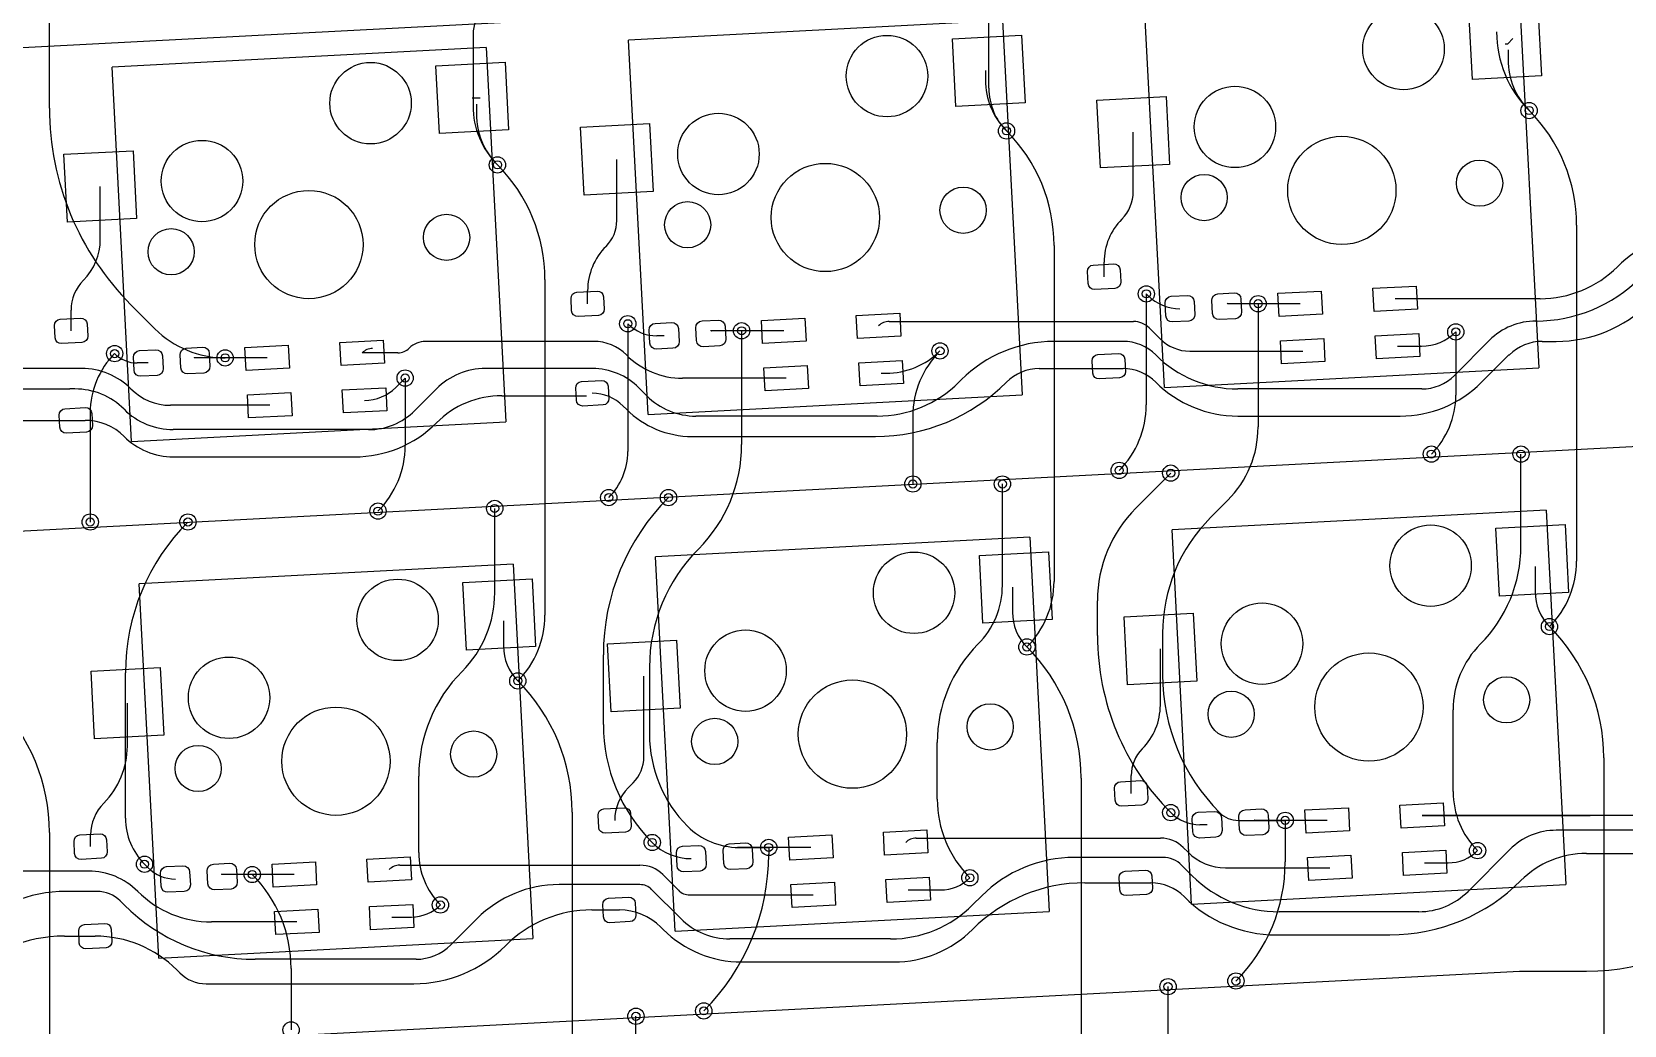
# Model space of a CAD drawing. Header units: millimetres. Extents: x -180 to 205, y -360 to 140.
# Drawn here: x 81.4 to 140, y 54.8 to 91.4 of the extents above; entities that cross this region are included whole.
import ezdxf

# ---------------------------------------------------------------- set-up
doc = ezdxf.new("R2010")
doc.units = ezdxf.units.MM
for name, color, linetype, lineweight, true_color in [('livello 1', 216, 'Continuous', 25, 0x800080), ('livello 2', 1, 'Continuous', 25, 0xff0000), ('livello 4', 136, 'Continuous', 25, 0x008080)]:
    doc.layers.add(name, color=color, linetype=linetype, lineweight=lineweight, true_color=true_color)

msp = doc.modelspace()

# ---------------------------------------------------------------- linework, layer by layer
at = {"layer": 'livello 1', "color": 163, "true_color": 0x4d7fc4, "flags": 128}
for points in [[(7.036, 86.95), (140.636, 93.952)], [(134.41, 89.647), (134.279, 92.143), (136.825, 92.277), (136.956, 89.78), (134.41, 89.647)], [(115.386, 88.65), (115.255, 91.146), (117.802, 91.28), (117.932, 88.783), (115.386, 88.65)], [(135.618, 90.962), (135.712, 90.962)], [(135.712, 90.962), (135.9, 91.15)], [(135.724, 90.73), (135.724, 90.374)], [(96.362, 87.653), (96.231, 90.149), (98.778, 90.283), (98.908, 87.786), (96.362, 87.653)], [(116.474, 89.98), (116.474, 89.624)], [(97.57, 88.968), (97.863, 88.968)], [(97.724, 88.73), (97.724, 88.374)], [(120.712, 86.385), (120.581, 88.882), (123.127, 89.015), (123.258, 86.519), (120.712, 86.385)], [(101.688, 85.388), (101.557, 87.885), (104.103, 88.018), (104.234, 85.522), (101.688, 85.388)], [(121.919, 85.513), (121.919, 87.7)], [(82.664, 84.391), (82.533, 86.888), (85.08, 87.021), (85.21, 84.525), (82.664, 84.391)], [(102.896, 84.455), (102.896, 86.703)], [(83.872, 83.751), (83.872, 85.706)], [(121.196, 82.852), (121.282, 82.839), (121.358, 82.794), (121.41, 82.724), (121.432, 82.639), (121.456, 82.189), (121.443, 82.103), (121.398, 82.027), (121.328, 81.975), (121.243, 81.953), (120.494, 81.914), (120.407, 81.926), (120.331, 81.971), (120.279, 82.042), (120.257, 82.127), (120.234, 82.576), (120.246, 82.663), (120.291, 82.738), (120.362, 82.791), (120.447, 82.812), (121.196, 82.852)], [(120.845, 82.383), (120.845, 82.918)], [(102.172, 81.855), (102.259, 81.842), (102.334, 81.797), (102.387, 81.727), (102.408, 81.642), (102.432, 81.192), (102.419, 81.106), (102.374, 81.03), (102.304, 80.978), (102.219, 80.956), (101.47, 80.917), (101.383, 80.929), (101.307, 80.974), (101.255, 81.045), (101.233, 81.13), (101.21, 81.579), (101.222, 81.666), (101.267, 81.741), (101.338, 81.794), (101.423, 81.815), (102.172, 81.855)], [(101.821, 81.386), (101.821, 81.86)], [(122.455, 81.695), (122.4, 81.75)], [(124.188, 80.996), (124.175, 80.904), (124.127, 80.824), (124.053, 80.769), (123.963, 80.746), (123.364, 80.715), (123.272, 80.728), (123.193, 80.775), (123.137, 80.85), (123.114, 80.94), (123.09, 81.414), (123.103, 81.506), (123.15, 81.585), (123.224, 81.641), (123.314, 81.663), (123.913, 81.695), (124.005, 81.682), (124.085, 81.634), (124.14, 81.56), (124.163, 81.47), (124.188, 80.996)], [(125.911, 81.086), (125.897, 80.994), (125.85, 80.915), (125.776, 80.859), (125.686, 80.836), (125.087, 80.805), (124.995, 80.818), (124.915, 80.866), (124.86, 80.94), (124.837, 81.03), (124.812, 81.504), (124.825, 81.596), (124.873, 81.675), (124.947, 81.731), (125.037, 81.754), (125.636, 81.785), (125.728, 81.772), (125.807, 81.724), (125.863, 81.65), (125.886, 81.56), (125.911, 81.086)], [(128.845, 81.855), (128.889, 81.006), (127.292, 80.922), (127.247, 81.771), (128.845, 81.855)], [(132.34, 82.038), (132.385, 81.189), (130.787, 81.105), (130.742, 81.954), (132.34, 82.038)], [(136.905, 81.572), (131.563, 81.572)], [(82.796, 80.389), (82.796, 81.155)], [(113.316, 81.041), (113.361, 80.192), (111.763, 80.108), (111.718, 80.957), (113.316, 81.041)], [(128.068, 81.388), (125.406, 81.388)], [(83.147, 80.858), (83.234, 80.845), (83.31, 80.8), (83.362, 80.73), (83.384, 80.645), (83.407, 80.195), (83.395, 80.109), (83.35, 80.033), (83.279, 79.981), (83.194, 79.959), (82.445, 79.92), (82.359, 79.932), (82.283, 79.977), (82.231, 80.048), (82.209, 80.133), (82.185, 80.582), (82.198, 80.669), (82.243, 80.744), (82.313, 80.797), (82.398, 80.818), (83.147, 80.858)], [(105.188, 79.996), (105.175, 79.904), (105.127, 79.824), (105.053, 79.769), (104.963, 79.746), (104.364, 79.715), (104.272, 79.728), (104.193, 79.775), (104.137, 79.85), (104.114, 79.94), (104.09, 80.414), (104.103, 80.506), (104.15, 80.585), (104.224, 80.641), (104.314, 80.663), (104.913, 80.695), (105.005, 80.682), (105.085, 80.634), (105.14, 80.56), (105.163, 80.47), (105.188, 79.996)], [(106.911, 80.086), (106.897, 79.994), (106.85, 79.915), (106.776, 79.859), (106.686, 79.836), (106.087, 79.805), (105.995, 79.818), (105.915, 79.866), (105.86, 79.94), (105.837, 80.03), (105.812, 80.504), (105.825, 80.596), (105.873, 80.675), (105.947, 80.731), (106.037, 80.754), (106.636, 80.785), (106.728, 80.772), (106.807, 80.724), (106.863, 80.65), (106.886, 80.56), (106.911, 80.086)], [(109.044, 80.391), (106.382, 80.391)], [(109.821, 80.858), (109.866, 80.009), (108.268, 79.925), (108.223, 80.774), (109.821, 80.858)], [(112.927, 80.735), (121.933, 80.735)], [(122.5, 80.5), (122.906, 80.094)], [(87.911, 79.086), (87.897, 78.994), (87.85, 78.915), (87.776, 78.859), (87.686, 78.836), (87.087, 78.805), (86.995, 78.818), (86.915, 78.866), (86.86, 78.94), (86.837, 79.03), (86.812, 79.504), (86.825, 79.596), (86.873, 79.675), (86.947, 79.731), (87.037, 79.754), (87.636, 79.785), (87.728, 79.772), (87.807, 79.724), (87.863, 79.65), (87.886, 79.56), (87.911, 79.086)], [(90.797, 79.861), (90.841, 79.012), (89.243, 78.928), (89.199, 79.777), (90.797, 79.861)], [(94.292, 80.044), (94.336, 79.195), (92.739, 79.111), (92.694, 79.96), (94.292, 80.044)], [(102.043, 80), (95.854, 80)], [(104.639, 80.205), (104.375, 80.205)], [(121.543, 80), (119, 80)], [(128.937, 80.107), (128.981, 79.258), (127.383, 79.175), (127.339, 80.023), (128.937, 80.107)], [(132.432, 80.29), (132.476, 79.441), (130.878, 79.358), (130.834, 80.207), (132.432, 80.29)], [(131.655, 79.824), (132.53, 79.824)], [(135.043, 80.043), (133.75, 78.75)], [(136.984, 80), (137.5, 80)], [(86.188, 78.996), (86.175, 78.904), (86.127, 78.824), (86.053, 78.769), (85.963, 78.746), (85.364, 78.715), (85.272, 78.728), (85.193, 78.775), (85.137, 78.85), (85.114, 78.94), (85.09, 79.414), (85.103, 79.506), (85.15, 79.585), (85.224, 79.641), (85.314, 79.663), (85.913, 79.695), (86.005, 79.682), (86.085, 79.634), (86.14, 79.56), (86.163, 79.47), (86.188, 78.996)], [(85.639, 79.205), (85.233, 79.205)], [(90.02, 79.394), (87.357, 79.394)], [(94.834, 79.578), (93.515, 79.578)], [(113.408, 79.293), (113.452, 78.444), (111.854, 78.361), (111.81, 79.21), (113.408, 79.293)], [(121.368, 79.556), (121.455, 79.544), (121.531, 79.499), (121.583, 79.428), (121.605, 79.343), (121.628, 78.894), (121.616, 78.807), (121.571, 78.732), (121.5, 78.679), (121.415, 78.657), (120.666, 78.618), (120.58, 78.631), (120.504, 78.676), (120.452, 78.746), (120.43, 78.831), (120.406, 79.281), (120.419, 79.367), (120.464, 79.443), (120.534, 79.495), (120.619, 79.517), (121.368, 79.556)], [(124, 79.641), (128.16, 79.641)], [(134.737, 78.487), (135.75, 79.5)], [(135.75, 79.5), (135.777, 79.5)], [(83.189, 79), (76.875, 79)], [(94.756, 78.306), (95.1, 78.65)], [(102, 79), (98.061, 79)], [(109.136, 78.644), (105.317, 78.644)], [(109.913, 79.11), (109.957, 78.261), (108.359, 78.178), (108.315, 79.026), (109.913, 79.11)], [(112.631, 78.827), (112.813, 78.827)], [(118.457, 79), (121.543, 79)], [(82.741, 78.241), (80.5, 78.241)], [(82.75, 78.25), (82.741, 78.241)], [(82.939, 78.25), (82.75, 78.25)], [(90.888, 78.113), (90.933, 77.264), (89.335, 77.181), (89.29, 78.029), (90.888, 78.113)], [(94.383, 78.296), (94.428, 77.447), (92.83, 77.364), (92.786, 78.213), (94.383, 78.296)], [(96.25, 78.25), (95.457, 77.457)], [(102.344, 78.559), (102.431, 78.547), (102.507, 78.502), (102.559, 78.431), (102.581, 78.346), (102.604, 77.897), (102.592, 77.81), (102.547, 77.735), (102.477, 77.682), (102.392, 77.66), (101.643, 77.621), (101.556, 77.634), (101.48, 77.679), (101.428, 77.749), (101.406, 77.834), (101.383, 78.284), (101.395, 78.37), (101.44, 78.446), (101.51, 78.498), (101.595, 78.52), (102.344, 78.559)], [(104, 78), (103.707, 78.293)], [(115.586, 78.586), (115.5, 78.5)], [(126, 78.25), (125.768, 78.25)], [(129, 78.25), (126, 78.25)], [(132.543, 78.25), (129, 78.25)], [(83.32, 77.562), (83.407, 77.55), (83.482, 77.505), (83.535, 77.434), (83.556, 77.349), (83.58, 76.9), (83.567, 76.813), (83.523, 76.738), (83.452, 76.685), (83.367, 76.663), (82.618, 76.624), (82.531, 76.637), (82.456, 76.682), (82.403, 76.752), (82.382, 76.837), (82.358, 77.287), (82.371, 77.373), (82.416, 77.449), (82.486, 77.501), (82.571, 77.523), (83.32, 77.562)], [(90.112, 77.647), (86.456, 77.647)], [(98.664, 78), (101.775, 78)], [(103.131, 77.619), (103.25, 77.5)], [(79.889, 77.093), (82.969, 77.093)], [(82.969, 77.093), (83.318, 77.093)], [(109, 77.25), (105.811, 77.25)], [(109, 77.25), (108.25, 77.25)], [(112.482, 77.25), (109, 77.25)], [(125.768, 77.25), (131.75, 77.25)], [(93.75, 76.75), (86.561, 76.75)], [(105.664, 76.5), (112.422, 76.5)], [(60.7, 71.958), (141, 76.167)], [(86.561, 75.75), (93.232, 75.75)], [(135.407, 70.623), (135.276, 73.119), (137.822, 73.253), (137.953, 70.756), (135.407, 70.623)], [(116.383, 69.626), (116.252, 72.122), (118.799, 72.256), (118.929, 69.759), (116.383, 69.626)], [(136.721, 71.706), (136.721, 70.778)], [(97.359, 68.629), (97.228, 71.125), (99.775, 71.259), (99.905, 68.762), (97.359, 68.629)], [(117.471, 70.956), (117.471, 70.028)], [(121.709, 67.361), (121.578, 69.858), (124.124, 69.991), (124.255, 67.495), (121.709, 67.361)], [(98.721, 69.706), (98.721, 68.778)], [(102.685, 66.364), (102.554, 68.861), (105.1, 68.994), (105.231, 66.498), (102.685, 66.364)], [(122.916, 66.609), (122.916, 68.676)], [(83.661, 65.367), (83.53, 67.864), (86.077, 67.997), (86.207, 65.501), (83.661, 65.367)], [(103.893, 64.698), (103.893, 67.679)], [(84.869, 65.097), (84.869, 66.682)], [(121.842, 63.359), (121.842, 64.014)], [(103.317, 63.567), (103.5, 63.75)], [(122.193, 63.828), (122.279, 63.815), (122.355, 63.77), (122.407, 63.7), (122.429, 63.615), (122.453, 63.166), (122.44, 63.079), (122.395, 63.003), (122.325, 62.951), (122.24, 62.929), (121.491, 62.89), (121.404, 62.902), (121.328, 62.947), (121.276, 63.018), (121.254, 63.103), (121.231, 63.552), (121.243, 63.639), (121.288, 63.714), (121.359, 63.767), (121.444, 63.789), (122.193, 63.828)], [(103.169, 62.831), (103.256, 62.818), (103.331, 62.773), (103.384, 62.703), (103.405, 62.618), (103.429, 62.169), (103.416, 62.082), (103.371, 62.006), (103.301, 61.954), (103.216, 61.932), (102.467, 61.893), (102.38, 61.905), (102.304, 61.95), (102.252, 62.021), (102.23, 62.106), (102.207, 62.555), (102.219, 62.642), (102.264, 62.717), (102.335, 62.77), (102.42, 62.792), (103.169, 62.831)], [(126.911, 62.086), (126.897, 61.994), (126.85, 61.915), (126.776, 61.859), (126.686, 61.836), (126.087, 61.805), (125.995, 61.818), (125.915, 61.866), (125.86, 61.94), (125.837, 62.03), (125.812, 62.504), (125.825, 62.596), (125.873, 62.675), (125.947, 62.731), (126.037, 62.754), (126.636, 62.785), (126.728, 62.772), (126.807, 62.724), (126.863, 62.65), (126.886, 62.56), (126.911, 62.086)], [(129.842, 62.831), (129.886, 61.982), (128.289, 61.898), (128.244, 62.747), (129.842, 62.831)], [(133.337, 63.014), (133.382, 62.165), (131.784, 62.081), (131.739, 62.93), (133.337, 63.014)], [(125.188, 61.996), (125.175, 61.904), (125.127, 61.824), (125.053, 61.769), (124.963, 61.746), (124.364, 61.715), (124.272, 61.728), (124.193, 61.775), (124.137, 61.85), (124.114, 61.94), (124.09, 62.414), (124.103, 62.506), (124.15, 62.585), (124.224, 62.641), (124.314, 62.663), (124.913, 62.695), (125.005, 62.682), (125.085, 62.634), (125.14, 62.56), (125.163, 62.47), (125.188, 61.996)], [(124.639, 62.205), (124.375, 62.205)], [(129.065, 62.365), (126.403, 62.365)], [(132.56, 62.548), (138.602, 62.548)], [(140.787, 62.548), (132.56, 62.548)], [(138.602, 62.548), (138.744, 62.548)], [(83.865, 61.867), (83.952, 61.854), (84.027, 61.809), (84.079, 61.739), (84.101, 61.654), (84.125, 61.204), (84.112, 61.118), (84.067, 61.042), (83.997, 60.99), (83.912, 60.968), (83.163, 60.929), (83.076, 60.941), (83, 60.986), (82.948, 61.057), (82.926, 61.142), (82.903, 61.591), (82.915, 61.678), (82.96, 61.753), (83.031, 61.806), (83.116, 61.827), (83.865, 61.867)], [(83.514, 61.398), (83.514, 61.826)], [(110.818, 61.834), (110.863, 60.985), (109.265, 60.901), (109.22, 61.75), (110.818, 61.834)], [(114.313, 62.017), (114.358, 61.168), (112.76, 61.084), (112.715, 61.933), (114.313, 62.017)], [(113.924, 61.711), (122.922, 61.711)], [(141.068, 62), (137.5, 62)], [(95.289, 61.02), (95.333, 60.171), (93.736, 60.087), (93.691, 60.936), (95.289, 61.02)], [(106.188, 60.746), (106.175, 60.654), (106.127, 60.574), (106.053, 60.519), (105.963, 60.496), (105.364, 60.465), (105.272, 60.478), (105.193, 60.525), (105.137, 60.6), (105.114, 60.69), (105.09, 61.164), (105.103, 61.256), (105.15, 61.335), (105.224, 61.391), (105.314, 61.413), (105.913, 61.445), (106.005, 61.432), (106.085, 61.384), (106.14, 61.31), (106.163, 61.22), (106.188, 60.746)], [(107.911, 60.836), (107.897, 60.744), (107.85, 60.665), (107.776, 60.609), (107.686, 60.586), (107.087, 60.555), (106.995, 60.568), (106.915, 60.616), (106.86, 60.69), (106.837, 60.78), (106.812, 61.254), (106.825, 61.346), (106.873, 61.425), (106.947, 61.481), (107.037, 61.504), (107.636, 61.535), (107.728, 61.522), (107.807, 61.474), (107.863, 61.4), (107.886, 61.31), (107.911, 60.836)], [(110.041, 61.368), (107.379, 61.368)], [(123.004, 61), (119.75, 61)], [(123.763, 61.363), (123.938, 61.188)], [(129.934, 61.083), (129.978, 60.234), (128.38, 60.151), (128.336, 60.999), (129.934, 61.083)], [(133.429, 61.266), (133.473, 60.418), (131.875, 60.334), (131.831, 61.183), (133.429, 61.266)], [(135.793, 61.293), (134.25, 59.75)], [(138.614, 61.15), (140.62, 61.15)], [(83.439, 60.5), (80.854, 60.5)], [(85.625, 60.625), (85.5, 60.75)], [(87.188, 59.996), (87.175, 59.904), (87.127, 59.824), (87.053, 59.769), (86.963, 59.746), (86.364, 59.715), (86.272, 59.728), (86.193, 59.775), (86.137, 59.85), (86.114, 59.94), (86.09, 60.414), (86.103, 60.506), (86.15, 60.585), (86.224, 60.641), (86.314, 60.663), (86.913, 60.695), (87.005, 60.682), (87.085, 60.634), (87.14, 60.56), (87.163, 60.47), (87.188, 59.996)], [(88.911, 60.086), (88.897, 59.994), (88.85, 59.915), (88.776, 59.859), (88.686, 59.836), (88.087, 59.805), (87.995, 59.818), (87.915, 59.866), (87.86, 59.94), (87.837, 60.03), (87.812, 60.504), (87.825, 60.596), (87.873, 60.675), (87.947, 60.731), (88.037, 60.754), (88.636, 60.785), (88.728, 60.772), (88.807, 60.724), (88.863, 60.65), (88.886, 60.56), (88.911, 60.086)], [(91.794, 60.837), (91.838, 59.988), (90.24, 59.904), (90.196, 60.753), (91.794, 60.837)], [(94.9, 60.714), (103.75, 60.714)], [(105.639, 60.955), (105.637, 60.955)], [(122.365, 60.532), (122.452, 60.52), (122.528, 60.475), (122.58, 60.405), (122.602, 60.319), (122.625, 59.87), (122.613, 59.783), (122.568, 59.708), (122.497, 59.655), (122.412, 59.634), (121.663, 59.594), (121.577, 59.607), (121.501, 59.652), (121.449, 59.722), (121.427, 59.807), (121.403, 60.257), (121.416, 60.344), (121.461, 60.419), (121.531, 60.471), (121.616, 60.493), (122.365, 60.532)], [(124.089, 60.327), (123.708, 60.708)], [(125.316, 60.617), (129.157, 60.617)], [(132.652, 60.8), (133.514, 60.8)], [(91.017, 60.371), (88.354, 60.371)], [(103.75, 60), (100.768, 60)], [(105.25, 58.75), (104.177, 59.823)], [(104.591, 60.366), (105.166, 59.79)], [(110.91, 60.086), (110.954, 59.237), (109.356, 59.154), (109.312, 60.002), (110.91, 60.086)], [(114.405, 60.269), (114.449, 59.421), (112.851, 59.337), (112.807, 60.186), (114.405, 60.269)], [(120.137, 60.063), (122.014, 60.063)], [(122.014, 60.063), (122.561, 60.063)], [(83.75, 59.75), (82.603, 59.75)], [(84.75, 59.25), (84.604, 59.396)], [(95.38, 59.272), (95.425, 58.424), (93.827, 58.34), (93.783, 59.189), (95.38, 59.272)], [(103.341, 59.535), (103.428, 59.523), (103.504, 59.478), (103.556, 59.408), (103.578, 59.322), (103.601, 58.873), (103.589, 58.786), (103.544, 58.711), (103.474, 58.658), (103.389, 58.637), (102.64, 58.597), (102.553, 58.61), (102.477, 58.655), (102.425, 58.725), (102.403, 58.81), (102.38, 59.26), (102.392, 59.347), (102.437, 59.422), (102.507, 59.474), (102.592, 59.496), (103.341, 59.535)], [(105.578, 59.62), (110.133, 59.62)], [(113.628, 59.803), (114.821, 59.803)], [(116.336, 59.586), (116, 59.25)], [(91.885, 59.089), (91.93, 58.24), (90.332, 58.157), (90.287, 59.005), (91.885, 59.089)], [(94.604, 58.806), (95.328, 58.806)], [(97.75, 58.75), (96.78, 57.78)], [(97.866, 58.866), (97.75, 58.75)], [(101.978, 59.066), (102.99, 59.066)], [(132.439, 59), (127.294, 59)], [(82.548, 58.102), (83.686, 58.102)], [(84.037, 58.571), (84.124, 58.559), (84.2, 58.514), (84.252, 58.443), (84.274, 58.358), (84.297, 57.909), (84.285, 57.822), (84.24, 57.747), (84.17, 57.694), (84.084, 57.672), (83.335, 57.633), (83.249, 57.646), (83.173, 57.691), (83.121, 57.761), (83.099, 57.846), (83.075, 58.296), (83.088, 58.382), (83.133, 58.458), (83.203, 58.51), (83.288, 58.532), (84.037, 58.571)], [(91.109, 58.623), (87.971, 58.623)], [(104.515, 58.435), (104.6, 58.35)], [(127.18, 58.15), (131.372, 58.15)], [(112.982, 58), (107.061, 58)], [(95.5, 57.25), (89.578, 57.25)], [(107.497, 57.15), (113.103, 57.15)], [(9, 50.15), (136.143, 56.813)], [(86.693, 56.857), (86.8, 56.75)], [(87.766, 56.35), (95.42, 56.35)], [(136.143, 56.813), (138.617, 56.813)]]:
    msp.add_lwpolyline(points, dxfattribs=at)
for points in [[(135.724, 90.374, 0.198913), (136.5, 88.5)], [(116.474, 89.624, 0.198913), (117.25, 87.75)], [(97.724, 88.374, 0.198913), (98.5, 86.5)], [(121.5, 84.5, 0.198915), (121.919, 85.513)], [(121.5, 84.5, 0.198913), (120.845, 82.918)], [(102.5, 83.5, 0.198907), (102.896, 84.455)], [(142.768, 84, 0.198913), (139.75, 82.75)], [(83.25, 82.25, 0.19891), (83.872, 83.751)], [(102.5, 83.5, 0.198913), (101.821, 81.86)], [(136.905, 81.572, 0.198911), (139.75, 82.75)], [(83.25, 82.25, 0.198912), (82.796, 81.155)], [(136.75, 80.75, 0.198912), (140.591, 82.341)], [(122.455, 81.695, 0.198927), (123.639, 81.205)], [(125.381, 81.413, 0.414214), (125.406, 81.388)], [(137.5, 80, 0.198913), (140.914, 81.414)], [(103.3, 80.65, 0.198916), (104.375, 80.205)], [(106.357, 80.416, 0.414214), (106.382, 80.391)], [(112.927, 80.735, 0.198948), (112.54, 80.575)], [(122.5, 80.5, 0.198916), (121.933, 80.735)], [(136.75, 80.75, 0.198913), (135.043, 80.043)], [(95.854, 80, 0.19894), (95.25, 79.75)], [(103.25, 79.5, 0.198912), (102.043, 80)], [(119, 80, 0.198913), (115.586, 78.586)], [(122.75, 79.5, 0.198912), (121.543, 80)], [(122.906, 80.094, 0.198902), (124, 79.641)], [(132.53, 79.824, 0.19891), (133.8, 80.35)], [(136.984, 80, 0.198912), (135.777, 79.5)], [(84.4, 79.55, 0.198914), (85.233, 79.205)], [(87.332, 79.419, 0.414214), (87.357, 79.394)], [(93.903, 79.738, 0.198948), (93.516, 79.578)], [(94.834, 79.578, 0.198912), (95.25, 79.75)], [(103.25, 79.5, 0.198914), (105.317, 78.644)], [(112.813, 78.827, 0.198911), (114.8, 79.65)], [(122.75, 79.5, 0.198913), (125.768, 78.25)], [(85, 78.25, 0.198913), (83.189, 79)], [(98.061, 79, 0.198913), (96.25, 78.25)], [(103.707, 78.293, 0.198913), (102, 79)], [(118.457, 79, 0.198912), (117.25, 78.5)], [(122.75, 78.5, 0.198912), (121.543, 79)], [(132.543, 78.25, 0.198912), (133.75, 78.75)], [(84.75, 77.5, 0.198913), (82.939, 78.25)], [(85, 78.25, 0.198911), (86.456, 77.647)], [(93.607, 77.83, 0.198912), (94.756, 78.306)], [(103.131, 77.619, 0.198907), (101.993, 78.09)], [(112.422, 76.5, 0.198912), (117.25, 78.5)], [(112.482, 77.25, 0.198913), (115.5, 78.5)], [(122.75, 78.5, 0.198913), (125.768, 77.25)], [(131.75, 77.25, 0.198908), (134.737, 78.487)], [(84.75, 77.5, 0.198913), (86.561, 76.75)], [(93.75, 76.75, 0.198913), (95.457, 77.457)], [(98.664, 78, 0.198912), (96.25, 77)], [(103.25, 77.5, 0.198912), (105.664, 76.5)], [(104, 78, 0.198913), (105.811, 77.25)], [(84.75, 76.5, 0.198911), (83.318, 77.093)], [(93.232, 75.75, 0.198913), (96.25, 77)], [(84.75, 76.5, 0.198913), (86.561, 75.75)], [(136.721, 70.778, 0.198914), (137.25, 69.5)], [(117.471, 70.028, 0.198914), (118, 68.75)], [(98.721, 68.778, 0.198914), (99.25, 67.5)], [(122.25, 65, 0.198914), (122.916, 66.609)], [(84, 63, 0.19891), (84.869, 65.097)], [(103.5, 63.75, 0.198908), (103.893, 64.698)], [(122.25, 65, 0.198913), (121.842, 64.014)], [(103.317, 63.567, 0.198911), (102.818, 62.362)], [(84, 63, 0.19891), (83.514, 61.826)], [(123.3, 62.65, 0.198916), (124.375, 62.205)], [(126.378, 62.39, 0.414214), (126.403, 62.365)], [(113.924, 61.711, 0.198929), (113.537, 61.551)], [(123.763, 61.363, 0.198919), (122.922, 61.711)], [(137.5, 62, 0.198913), (135.793, 61.293)], [(104.2, 61.55, 0.198915), (105.637, 60.955)], [(107.354, 61.393, 0.414214), (107.379, 61.368)], [(119.75, 61, 0.198913), (116.336, 59.586)], [(123.708, 60.708, 0.198913), (123.004, 61)], [(123.938, 61.188, 0.198913), (125.316, 60.617)], [(133.514, 60.8, 0.198915), (134.6, 61.25)], [(138.614, 61.15, 0.198912), (136.2, 60.15)], [(85.25, 59.75, 0.198913), (83.439, 60.5)], [(85.626, 60.625, 0.198911), (86.639, 60.205)], [(94.9, 60.714, 0.198929), (94.513, 60.554)], [(104.591, 60.366, 0.198919), (103.75, 60.714)], [(88.33, 60.396, 0.415393), (88.354, 60.371)], [(100.768, 60, 0.198913), (97.75, 58.75)], [(104.177, 59.823, 0.19891), (103.75, 60)], [(114.821, 59.803, 0.198909), (115.9, 60.25)], [(120.137, 60.063, 0.198912), (116, 58.35)], [(123.8, 59.55, 0.198911), (122.561, 60.063)], [(124.089, 60.327, 0.198912), (127.294, 59)], [(131.372, 58.15, 0.198912), (136.2, 60.15)], [(82.603, 59.75, 0.198912), (79.013, 58.263)], [(84.604, 59.396, 0.198928), (83.75, 59.75)], [(84.75, 59.25, 0.198912), (89.578, 57.25)], [(85.25, 59.75, 0.198911), (87.971, 58.623)], [(95.328, 58.806, 0.19891), (96.4, 59.25)], [(105.166, 59.79, 0.198926), (105.578, 59.62)], [(112.982, 58, 0.198913), (116, 59.25)], [(123.8, 59.55, 0.198912), (127.18, 58.15)], [(132.439, 59, 0.198913), (134.25, 59.75)], [(138.617, 56.813, 0.198913), (144.5, 59.25)], [(101.978, 59.066, 0.198913), (98.8, 57.75)], [(104.515, 58.435, 0.198912), (102.99, 59.066)], [(105.25, 58.75, 0.198913), (107.061, 58)], [(82.548, 58.102, 0.198912), (78.8, 56.55)], [(86.693, 56.857, 0.198906), (83.686, 58.102)], [(104.6, 58.35, 0.198913), (107.497, 57.15)], [(113.103, 57.15, 0.198913), (116, 58.35)], [(95.42, 56.35, 0.198912), (98.8, 57.75)], [(95.5, 57.25, 0.198902), (96.78, 57.78)], [(86.8, 56.75, 0.198913), (87.766, 56.35)]]:
    msp.add_lwpolyline(points, format="xyb", dxfattribs=at)
at = {"layer": 'livello 1', "color": 7}
for centre, radius in [((131.873, 90.765), 1.5), ((112.849, 89.768), 1.5), ((93.825, 88.771), 1.5), ((125.664, 87.897), 1.5), ((136.5, 88.5), 0.15), ((106.64, 86.9), 1.5), ((87.617, 85.903), 1.5), ((117.25, 87.75), 0.15), ((129.602, 85.559), 1.994), ((98.5, 86.5), 0.15), ((110.578, 84.562), 1.994), ((134.675, 85.825), 0.851), ((115.651, 84.828), 0.851), ((124.529, 85.294), 0.851), ((91.554, 83.565), 1.994), ((105.505, 84.297), 0.851), ((96.627, 83.831), 0.851), ((86.481, 83.3), 0.851), ((122.4, 81.75), 0.15), ((126.518, 81.388), 0.15), ((103.3, 80.65), 0.15), ((107.494, 80.391), 0.15), ((133.8, 80.35), 0.15), ((114.8, 79.65), 0.15), ((84.4, 79.55), 0.15), ((88.47, 79.394), 0.15), ((95.1, 78.65), 0.15), ((132.9, 75.85), 0.15), ((136.2, 75.85), 0.15), ((121.4, 75.25), 0.15), ((123.3, 75.15), 0.15), ((113.8, 74.75), 0.15), ((117.1, 74.75), 0.15), ((94.1, 73.75), 0.15), ((98.4, 73.85), 0.15), ((102.6, 74.25), 0.15), ((104.8, 74.25), 0.15), ((83.5, 73.35), 0.15), ((87.1, 73.35), 0.15), ((132.87, 71.741), 1.5), ((113.846, 70.744), 1.5), ((94.822, 69.747), 1.5), ((126.661, 68.873), 1.5), ((107.637, 67.876), 1.5), ((137.25, 69.5), 0.15), ((118, 68.75), 0.15), ((88.614, 66.879), 1.5), ((130.599, 66.536), 1.994), ((99.25, 67.5), 0.15), ((111.575, 65.539), 1.994), ((135.672, 66.801), 0.851), ((125.526, 66.27), 0.851), ((92.551, 64.542), 1.994), ((116.648, 65.804), 0.851), ((106.502, 65.273), 0.851), ((87.478, 64.276), 0.851), ((97.624, 64.807), 0.851), ((123.3, 62.65), 0.15), ((127.515, 62.365), 0.15), ((104.2, 61.55), 0.15), ((108.491, 61.368), 0.15), ((134.6, 61.25), 0.15), ((85.5, 60.75), 0.15), ((89.467, 60.371), 0.15), ((115.9, 60.25), 0.15), ((96.4, 59.25), 0.15), ((123.2, 56.242), 0.15), ((125.7, 56.45), 0.15), ((103.6, 55.15), 0.15), ((106.1, 55.35), 0.15)]:
    msp.add_circle(centre, radius, dxfattribs=at)
at = {"layer": 'livello 1', "color": 7, "true_color": 0xececec}
for centre in [(136.5, 88.5), (117.25, 87.75), (98.5, 86.5), (122.4, 81.75), (126.518, 81.388), (103.3, 80.65), (107.494, 80.391), (133.8, 80.35), (84.4, 79.55), (114.8, 79.65), (88.47, 79.394), (95.1, 78.65), (132.9, 75.85), (136.2, 75.85), (121.4, 75.25), (123.3, 75.15), (102.6, 74.25), (104.8, 74.25), (113.8, 74.75), (117.1, 74.75), (94.1, 73.75), (98.4, 73.85), (83.5, 73.35), (87.1, 73.35), (137.25, 69.5), (118, 68.75), (99.25, 67.5), (123.3, 62.65), (127.515, 62.365), (104.2, 61.55), (108.491, 61.368), (85.5, 60.75), (134.6, 61.25), (89.467, 60.371), (115.9, 60.25), (96.4, 59.25), (123.2, 56.242), (125.7, 56.45), (103.6, 55.15), (106.1, 55.35), (90.9, 54.65)]:
    msp.add_circle(centre, 0.3, dxfattribs=at)
at = {"layer": 'livello 2', "color": 22, "true_color": 0xc83434, "flags": 128}
for points in [[(99.5, 93.15, 0.414214), (97.6, 91.25)], [(135.3, 91.397, 0.198913), (136.5, 88.5)], [(116.6, 89.319, 0.198912), (117.25, 87.75)], [(82, 88.593, 0.198912), (85, 81.35)], [(97.6, 88.673, 0.198912), (98.5, 86.5)], [(138.25, 84.275, 0.198913), (136.5, 88.5)], [(119, 83.525, 0.198913), (117.25, 87.75)], [(100.25, 82.275, 0.198913), (98.5, 86.5)], [(85.885, 80.465, 0.198916), (88.47, 79.394)], [(84.4, 79.55, 0.198912), (83.5, 77.377)], [(114.8, 79.65, 0.198912), (113.8, 77.236)], [(132.9, 75.85, 0.198912), (133.8, 78.023)], [(121.4, 75.25, 0.198912), (122.4, 77.664)], [(125.4, 74.15, 0.198913), (126.518, 76.85)], [(94.1, 73.75, 0.198912), (95.1, 76.164)], [(102.6, 74.25, 0.198911), (103.3, 75.94)], [(105.9, 72.35, 0.198913), (107.494, 76.199)], [(104.8, 74.25, 0.198912), (102.4, 68.456)], [(87.1, 73.35, 0.198912), (84.8, 67.797)], [(122.014, 73.864, 0.198913), (120.6, 70.45)], [(124.768, 73.518, 0.198916), (123, 69.25)], [(105.9, 72.35, 0.198912), (104.1, 68.004)], [(134.7, 68.85, 0.198912), (136.2, 72.471)], [(137.25, 69.5, 0.198912), (138.25, 71.914)], [(116.2, 68.85, 0.198912), (117.1, 71.023)], [(118, 68.75, 0.198912), (119, 71.164)], [(97.2, 67.85, 0.198913), (98.4, 70.747)], [(99.25, 67.5, 0.198912), (100.25, 69.914)], [(139.25, 64.672, 0.198912), (137.25, 69.5)], [(116.2, 68.85, 0.198912), (114.7, 65.229)], [(120, 63.922, 0.198912), (118, 68.75)], [(120.6, 69.168, 0.198912), (123.3, 62.65)], [(134.7, 68.85, 0.198912), (133.7, 66.436)], [(97.2, 67.85, 0.198912), (95.6, 63.987)], [(101.25, 62.672, 0.198912), (99.25, 67.5)], [(123, 67.72, 0.198912), (125.1, 62.65)], [(82, 61.922, 0.198912), (80, 66.75)], [(102.4, 65.896, 0.198912), (104.2, 61.55)], [(104.1, 65.53, 0.198912), (105.5, 62.15)], [(133.7, 63.423, 0.198912), (134.6, 61.25)], [(114.7, 63.147, 0.198913), (115.9, 60.25)], [(84.8, 62.44, 0.198902), (85.5, 60.75)], [(125.1, 62.65, 0.198916), (125.789, 62.365)], [(105.5, 62.15, 0.198913), (107.389, 61.368)], [(95.6, 61.181, 0.198913), (96.4, 59.25)], [(106.1, 55.35, 0.19891), (108.491, 61.123)], [(125.7, 56.45, 0.198913), (127.515, 60.832)], [(90.9, 56.911, 0.198917), (89.467, 60.371)]]:
    msp.add_lwpolyline(points, format="xyb", dxfattribs=at)
for points in [[(116.6, 89.319), (116.6, 92.35)], [(82, 88.593), (82, 91.85)], [(97.6, 91.25), (97.6, 88.673)], [(138.25, 84.275), (138.25, 71.914)], [(119, 83.525), (119, 71.164)], [(100.25, 82.275), (100.25, 69.914)], [(122.4, 81.75), (122.4, 77.664)], [(85.885, 80.465), (85, 81.35)], [(126.518, 81.388), (126.518, 76.85)], [(103.3, 80.65), (103.3, 75.94)], [(107.494, 80.391), (107.494, 76.199)], [(133.8, 80.35), (133.8, 78.023)], [(95.1, 78.65), (95.1, 76.164)], [(83.5, 77.377), (83.5, 73.35)], [(113.8, 77.236), (113.8, 74.75)], [(136.2, 72.471), (136.2, 75.85)], [(122.014, 73.864), (123.3, 75.15)], [(117.1, 71.023), (117.1, 74.75)], [(125.4, 74.15), (124.768, 73.518)], [(98.4, 70.747), (98.4, 73.85)], [(120.6, 69.168), (120.6, 70.45)], [(123, 69.25), (123, 67.72)], [(137.25, 69.5), (137.25, 69.5)], [(118, 68.75), (118, 68.75)], [(102.4, 67.55), (102.4, 68.456)], [(84.8, 66.15), (84.8, 67.797)], [(99.25, 67.5), (99.25, 67.5)], [(102.4, 65.896), (102.4, 67.55)], [(104.1, 68.004), (104.1, 65.53)], [(133.7, 63.423), (133.7, 66.436)], [(84.8, 62.44), (84.8, 66.15)], [(114.7, 63.147), (114.7, 65.229)], [(139.25, 64.672), (139.25, 64.25)], [(95.6, 61.181), (95.6, 63.987)], [(139.25, 64.25), (139.25, 53.518)], [(120, 63.922), (120, 63.5)], [(120, 63.5), (120, 52.768)], [(101.25, 62.672), (101.25, 62.25)], [(101.25, 62.25), (101.25, 51.518)], [(125.789, 62.365), (127.515, 62.365)], [(127.515, 62.365), (127.515, 60.832)], [(82, 61.922), (82, 61.5)], [(82, 61.5), (82, 50.768)], [(107.389, 61.368), (108.491, 61.368)], [(108.491, 61.368), (108.491, 61.123)], [(90.9, 56.911), (90.9, 54.65)], [(123.2, 49.837), (123.2, 56.242)], [(103.6, 50.627), (103.6, 55.15)]]:
    msp.add_lwpolyline(points, dxfattribs=at)
at = {"layer": 'livello 2', "color": 7}
for centre, radius in [((131.873, 90.765), 1.5), ((112.849, 89.768), 1.5), ((93.825, 88.771), 1.5), ((125.664, 87.897), 1.5), ((136.5, 88.5), 0.15), ((106.64, 86.9), 1.5), ((87.617, 85.903), 1.5), ((117.25, 87.75), 0.15), ((129.602, 85.559), 1.994), ((98.5, 86.5), 0.15), ((110.578, 84.562), 1.994), ((134.675, 85.825), 0.851), ((115.651, 84.828), 0.851), ((124.529, 85.294), 0.851), ((91.554, 83.565), 1.994), ((105.505, 84.297), 0.851), ((96.627, 83.831), 0.851), ((86.481, 83.3), 0.851), ((122.4, 81.75), 0.15), ((126.518, 81.388), 0.15), ((103.3, 80.65), 0.15), ((107.494, 80.391), 0.15), ((133.8, 80.35), 0.15), ((114.8, 79.65), 0.15), ((84.4, 79.55), 0.15), ((88.47, 79.394), 0.15), ((95.1, 78.65), 0.15), ((132.9, 75.85), 0.15), ((136.2, 75.85), 0.15), ((121.4, 75.25), 0.15), ((123.3, 75.15), 0.15), ((113.8, 74.75), 0.15), ((117.1, 74.75), 0.15), ((94.1, 73.75), 0.15), ((98.4, 73.85), 0.15), ((102.6, 74.25), 0.15), ((104.8, 74.25), 0.15), ((83.5, 73.35), 0.15), ((87.1, 73.35), 0.15), ((132.87, 71.741), 1.5), ((113.846, 70.744), 1.5), ((94.822, 69.747), 1.5), ((126.661, 68.873), 1.5), ((107.637, 67.876), 1.5), ((137.25, 69.5), 0.15), ((118, 68.75), 0.15), ((88.614, 66.879), 1.5), ((130.599, 66.536), 1.994), ((99.25, 67.5), 0.15), ((111.575, 65.539), 1.994), ((135.672, 66.801), 0.851), ((125.526, 66.27), 0.851), ((92.551, 64.542), 1.994), ((116.648, 65.804), 0.851), ((106.502, 65.273), 0.851), ((87.478, 64.276), 0.851), ((97.624, 64.807), 0.851), ((123.3, 62.65), 0.15), ((127.515, 62.365), 0.15), ((104.2, 61.55), 0.15), ((108.491, 61.368), 0.15), ((134.6, 61.25), 0.15), ((85.5, 60.75), 0.15), ((89.467, 60.371), 0.15), ((115.9, 60.25), 0.15), ((96.4, 59.25), 0.15), ((123.2, 56.242), 0.15), ((125.7, 56.45), 0.15), ((103.6, 55.15), 0.15), ((106.1, 55.35), 0.15)]:
    msp.add_circle(centre, radius, dxfattribs=at)
at = {"layer": 'livello 2', "color": 7, "true_color": 0xececec}
for centre in [(136.5, 88.5), (117.25, 87.75), (98.5, 86.5), (122.4, 81.75), (126.518, 81.388), (103.3, 80.65), (107.494, 80.391), (133.8, 80.35), (84.4, 79.55), (114.8, 79.65), (88.47, 79.394), (95.1, 78.65), (132.9, 75.85), (136.2, 75.85), (121.4, 75.25), (123.3, 75.15), (102.6, 74.25), (104.8, 74.25), (113.8, 74.75), (117.1, 74.75), (94.1, 73.75), (98.4, 73.85), (83.5, 73.35), (87.1, 73.35), (137.25, 69.5), (118, 68.75), (99.25, 67.5), (123.3, 62.65), (127.515, 62.365), (104.2, 61.55), (108.491, 61.368), (85.5, 60.75), (134.6, 61.25), (89.467, 60.371), (115.9, 60.25), (96.4, 59.25), (123.2, 56.242), (125.7, 56.45), (103.6, 55.15), (106.1, 55.35), (90.9, 54.65)]:
    msp.add_circle(centre, 0.3, dxfattribs=at)
at = {"layer": 'livello 4', "color": 53, "true_color": 0xd8c852, "flags": 128}
for points in [[(136.131, 92.811), (136.854, 79.03)], [(123.073, 78.308), (122.35, 92.089)], [(117.108, 91.814), (103.327, 91.092)], [(117.108, 91.814), (117.83, 78.033)], [(104.049, 77.311), (103.327, 91.092)], [(98.084, 90.817), (84.303, 90.095)], [(98.084, 90.817), (98.806, 77.036)], [(85.025, 76.314), (84.303, 90.095)], [(123.073, 78.308), (136.854, 79.03)], [(104.049, 77.311), (117.83, 78.033)], [(85.025, 76.314), (98.806, 77.036)], [(137.128, 73.787), (123.347, 73.065)], [(137.128, 73.787), (137.851, 60.006)], [(118.105, 72.79), (104.324, 72.068)], [(118.105, 72.79), (118.827, 59.009)], [(124.07, 59.284), (123.347, 73.065)], [(99.081, 71.793), (85.3, 71.071)], [(99.081, 71.793), (99.803, 58.012)], [(105.046, 58.287), (104.324, 72.068)], [(86.022, 57.29), (85.3, 71.071)], [(124.07, 59.284), (137.851, 60.006)], [(105.046, 58.287), (118.827, 59.009)], [(86.022, 57.29), (99.803, 58.012)]]:
    msp.add_lwpolyline(points, dxfattribs=at)

doc.saveas('drawing.dxf')
